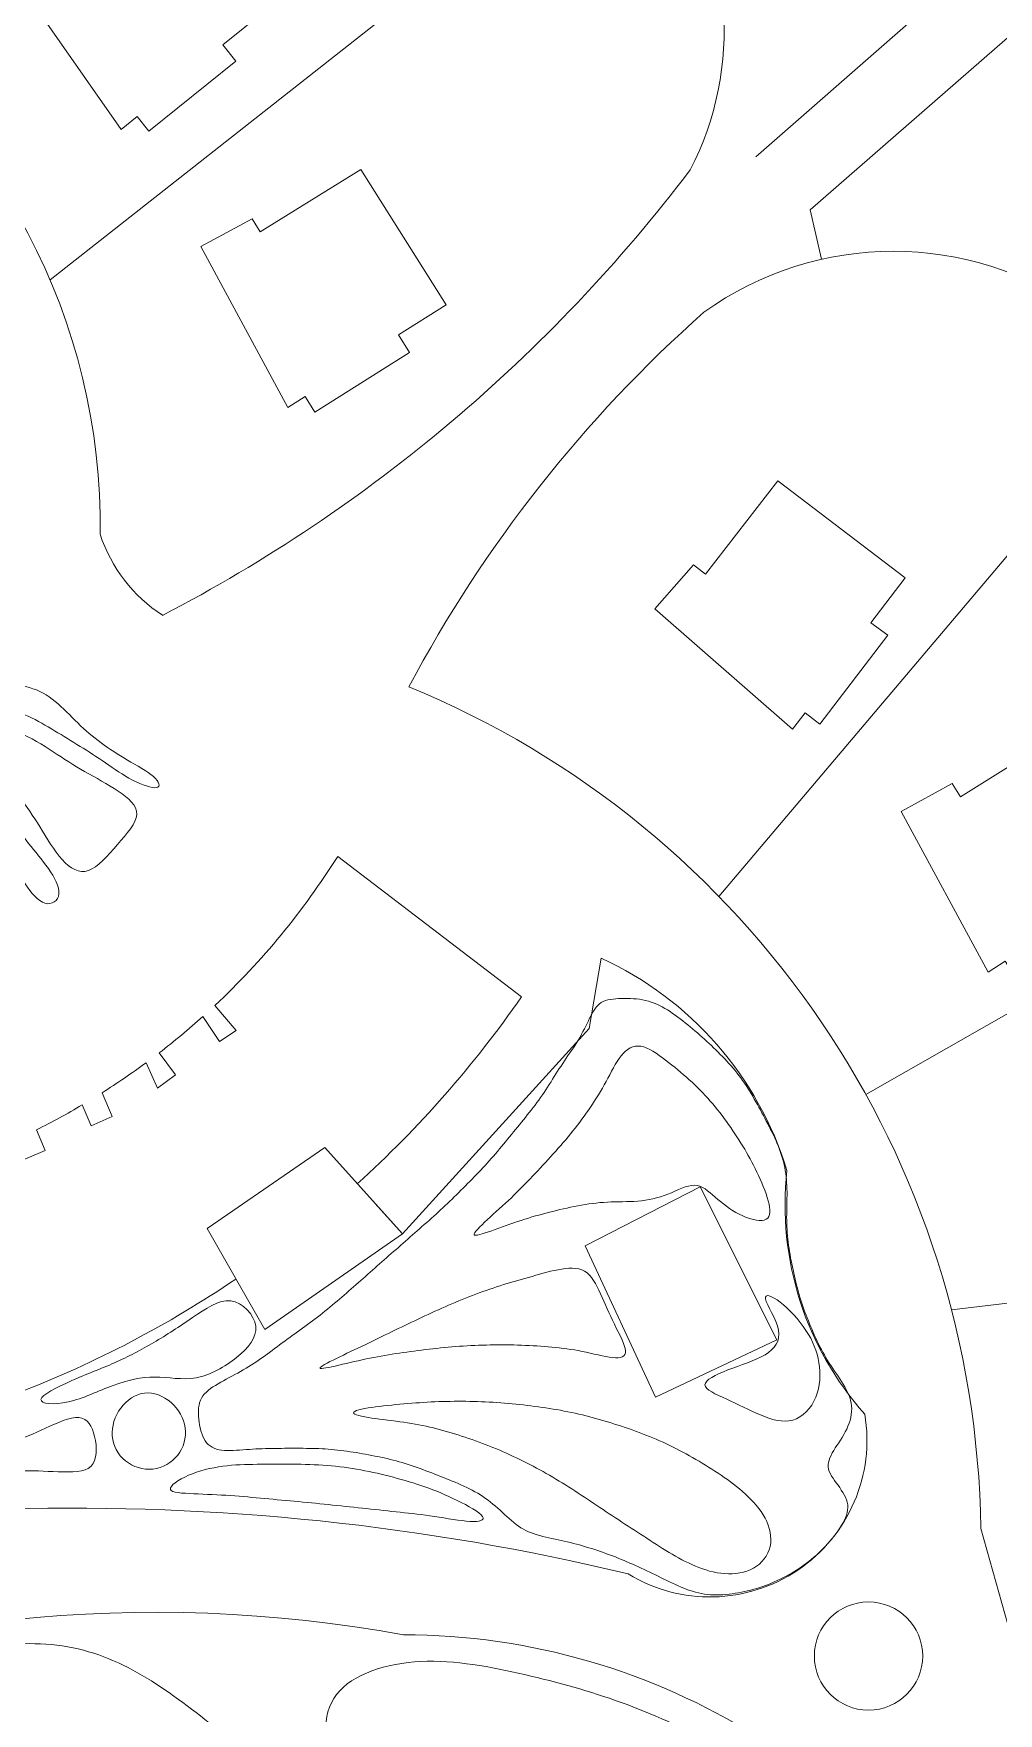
# Model space of a CAD drawing. Header units: inches. Extents: x 36 to 80.1, y 17.3 to 55.9.
# Drawn here: x 57.08 to 65.33, y 30.96 to 45.33 of the extents above; entities that cross this region are included whole.
import ezdxf

# ---------------------------------------------------------------- set-up
doc = ezdxf.new("R2010")
doc.units = ezdxf.units.IN
for name, color, linetype, lineweight in [('01_ORIGINAL_CAD', 7, 'CONTINUOUS', 20), ('02_APPROVED_PDF_OUTLINES', 7, 'CONTINUOUS', 15), ('03_ADDED_AREAS_SAME_COMPOSITION', 7, 'CONTINUOUS', 15), ('04_APPROVED_PERIMETER', 7, 'CONTINUOUS', 15)]:
    doc.layers.add(name, color=color, linetype=linetype, lineweight=lineweight)

msp = doc.modelspace()

# ---------------------------------------------------------------- linework, layer by layer
at = {"layer": '01_ORIGINAL_CAD'}
for points in [[(63.257, 44.272), (68.329, 48.719), (68.329, 49.231), (68.73, 49.6), (69.33, 49.6), (71.442, 51.512), (71.442, 50.696), (69.711, 49.177), (69.725, 48.651), (69.304, 48.218), (68.761, 48.218), (63.72, 43.82), (63.817, 43.397)], [(62.206, 47.145), (57.223, 43.22)], [(66.604, 42.276), (62.941, 37.945)], [(69.006, 38.995), (64.196, 36.253)], [(58.528, 36.918), (58.67, 36.704), (58.814, 36.799), (58.632, 37.014)], [(58.043, 36.524), (58.141, 36.305), (58.295, 36.419), (58.155, 36.608)], [(57.496, 36.162), (57.572, 35.985), (57.754, 36.063), (57.668, 36.267)], [(56.812, 35.811), (56.853, 35.634), (57.179, 35.773), (57.105, 35.949)], [(58.564, 35.106), (59.058, 34.241), (60.235, 35.059), (59.57, 35.799), (58.564, 35.106)], [(70.407, 35.063), (64.93, 34.409)], [(65.18, 32.538), (65.591, 31.078)]]:
    msp.add_lwpolyline(points, dxfattribs=at)
for points in [[(57.426, 45.973), (58.218, 46.601), (59.075, 45.534), (58.699, 45.232), (58.811, 45.092), (58.066, 44.493), (57.966, 44.618), (57.83, 44.508), (56.934, 45.791), (57.343, 46.076)], [(59.019, 43.63), (59.878, 44.165), (60.608, 43.006), (60.2, 42.749), (60.296, 42.598), (59.487, 42.088), (59.402, 42.222), (59.254, 42.129), (58.511, 43.505), (58.949, 43.742)], [(62.827, 40.702), (63.445, 41.502), (64.534, 40.672), (64.241, 40.288), (64.384, 40.18), (63.804, 39.42), (63.677, 39.516), (63.571, 39.377), (62.394, 40.407), (62.722, 40.782)], [(65.006, 38.799), (65.865, 39.334), (66.595, 38.175), (66.187, 37.918), (66.283, 37.767), (65.474, 37.257), (65.389, 37.391), (65.242, 37.298), (64.498, 38.674), (64.936, 38.911)], [(61.796, 34.957), (62.78, 35.461), (63.435, 34.152), (62.399, 33.663)]]:
    msp.add_lwpolyline(points, close=True, dxfattribs=at)
for points in [[(50.14, 46.014, -0.546754), (57.65, 41.045, 0.171391), (58.184, 40.351, 0.171391)], [(60.29, 39.74, -0.089338), (62.813, 42.944, -0.322066), (66.051, 42.944, -0.030946), (69.111, 38.833, -0.044664), (70.78, 33.554, -0.301674), (68.967, 31.144, -0.082145), (65.591, 31.078)], [(60.29, 39.74, -0.300089), (65.18, 32.538)], [(59.849, 35.488, 0.057164), (61.253, 37.088), (59.681, 38.289, -0.064319), (58.632, 37.014, -0.064319)], [(59.998, 35.322), (60.235, 35.059), (61.831, 36.816), (61.933, 37.418, -0.214593), (63.522, 35.602, 0.212382), (64.188, 33.517, -0.642649), (62.166, 32.15, 0.132984), (51.615, 31.858, -0.471407), (50.913, 32.245)], [(58.528, 36.918, -0.018836), (58.155, 36.608, -0.018836)], [(58.043, 36.524, -0.017658), (57.668, 36.267, -0.017658)], [(57.496, 36.162, -0.017305), (57.105, 35.949, -0.017305)], [(56.959, 33.703, 0.056142), (58.811, 34.673)], [(53.65, 30.945, -0.14301), (60.243, 31.63, -0.286424), (65.36, 28.431), (66.481, 23.89, -0.272091), (64.9, 18.954), (63.661, 17.533)]]:
    msp.add_lwpolyline(points, format="xyb", dxfattribs=at)
msp.add_circle((64.22, 31.448), 0.463, dxfattribs=at)
for centre, radius, start, end in [((60.387, 45.356), 2.599, 332.6099, 36.0186), ((51.961, 52.291), 13.465, 297.5281, 322.8549)]:
    msp.add_arc(centre, radius, start, end, dxfattribs=at)
at = {"layer": '02_APPROVED_PDF_OUTLINES'}
for points, knots in [([(56.573, 39.774), (56.626, 39.801), (56.698, 39.787), (56.782, 39.776), (56.866, 39.765), (56.961, 39.757), (57.045, 39.733), (57.128, 39.709), (57.2, 39.669), (57.266, 39.615), (57.333, 39.561), (57.394, 39.492), (57.458, 39.43), (57.523, 39.367), (57.589, 39.311), (57.659, 39.259), (57.728, 39.208), (57.801, 39.16), (57.883, 39.113), (57.964, 39.065), (58.054, 39.017), (58.106, 38.972), (58.157, 38.927), (58.17, 38.884), (58.133, 38.877), (58.096, 38.871), (58.009, 38.9), (57.927, 38.942), (57.845, 38.984), (57.769, 39.038), (57.696, 39.089), (57.622, 39.139), (57.551, 39.185), (57.479, 39.23), (57.407, 39.275), (57.334, 39.32), (57.261, 39.363), (57.188, 39.407), (57.115, 39.451), (57.034, 39.487), (56.954, 39.523), (56.865, 39.552), (56.775, 39.559), (56.685, 39.566), (56.592, 39.552), (56.544, 39.505), (56.495, 39.459), (56.49, 39.379), (56.51, 39.298), (56.53, 39.216), (56.575, 39.133), (56.619, 39.054), (56.663, 38.975), (56.707, 38.902), (56.751, 38.829), (56.796, 38.756), (56.842, 38.684), (56.889, 38.612), (56.936, 38.541), (56.984, 38.47), (57.038, 38.4), (57.093, 38.33), (57.154, 38.26), (57.207, 38.185), (57.26, 38.109), (57.304, 38.028), (57.298, 37.968), (57.292, 37.909), (57.236, 37.871), (57.178, 37.888), (57.12, 37.905), (57.06, 37.976), (57.009, 38.053), (56.958, 38.129), (56.916, 38.21), (56.873, 38.287), (56.83, 38.364), (56.786, 38.436), (56.742, 38.509), (56.698, 38.582), (56.655, 38.655), (56.611, 38.729), (56.567, 38.803), (56.524, 38.877), (56.476, 38.953), (56.428, 39.028), (56.375, 39.104), (56.342, 39.177), (56.309, 39.25), (56.296, 39.319), (56.317, 39.391), (56.339, 39.463), (56.395, 39.537), (56.441, 39.607), (56.486, 39.678), (56.52, 39.746), (56.573, 39.774)], [0, 0, 0, 0, 0.03125, 0.03125, 0.03125, 0.0625, 0.0625, 0.0625, 0.09375, 0.09375, 0.09375, 0.125, 0.125, 0.125, 0.15625, 0.15625, 0.15625, 0.1875, 0.1875, 0.1875, 0.21875, 0.21875, 0.21875, 0.25, 0.25, 0.25, 0.28125, 0.28125, 0.28125, 0.3125, 0.3125, 0.3125, 0.34375, 0.34375, 0.34375, 0.375, 0.375, 0.375, 0.40625, 0.40625, 0.40625, 0.4375, 0.4375, 0.4375, 0.46875, 0.46875, 0.46875, 0.5, 0.5, 0.5, 0.53125, 0.53125, 0.53125, 0.5625, 0.5625, 0.5625, 0.59375, 0.59375, 0.59375, 0.625, 0.625, 0.625, 0.65625, 0.65625, 0.65625, 0.6875, 0.6875, 0.6875, 0.71875, 0.71875, 0.71875, 0.75, 0.75, 0.75, 0.78125, 0.78125, 0.78125, 0.8125, 0.8125, 0.8125, 0.84375, 0.84375, 0.84375, 0.875, 0.875, 0.875, 0.90625, 0.90625, 0.90625, 0.9375, 0.9375, 0.9375, 0.96875, 0.96875, 0.96875, 1, 1, 1, 1]), ([(56.714, 39.345), (56.746, 39.394), (56.852, 39.384), (56.955, 39.346), (57.058, 39.308), (57.158, 39.242), (57.249, 39.183), (57.34, 39.123), (57.424, 39.069), (57.517, 39.015), (57.611, 38.961), (57.716, 38.906), (57.805, 38.847), (57.894, 38.787), (57.967, 38.724), (57.964, 38.648), (57.96, 38.572), (57.879, 38.484), (57.797, 38.39), (57.714, 38.296), (57.63, 38.195), (57.549, 38.167), (57.469, 38.14), (57.393, 38.185), (57.324, 38.261), (57.256, 38.338), (57.195, 38.445), (57.136, 38.54), (57.077, 38.635), (57.019, 38.717), (56.958, 38.804), (56.898, 38.892), (56.835, 38.986), (56.781, 39.087), (56.728, 39.188), (56.683, 39.296), (56.714, 39.345)], [0, 0, 0, 0, 0.083333, 0.083333, 0.083333, 0.166667, 0.166667, 0.166667, 0.25, 0.25, 0.25, 0.333333, 0.333333, 0.333333, 0.416667, 0.416667, 0.416667, 0.5, 0.5, 0.5, 0.583333, 0.583333, 0.583333, 0.666667, 0.666667, 0.666667, 0.75, 0.75, 0.75, 0.833333, 0.833333, 0.833333, 0.916667, 0.916667, 0.916667, 1, 1, 1, 1]), ([(60.847, 35.052), (60.842, 35.068), (60.897, 35.122), (60.961, 35.181), (61.026, 35.241), (61.1, 35.307), (61.166, 35.369), (61.232, 35.432), (61.289, 35.491), (61.348, 35.553), (61.406, 35.614), (61.465, 35.678), (61.524, 35.743), (61.582, 35.807), (61.639, 35.873), (61.692, 35.94), (61.745, 36.007), (61.795, 36.074), (61.843, 36.144), (61.89, 36.213), (61.934, 36.284), (61.976, 36.362), (62.018, 36.44), (62.057, 36.524), (62.105, 36.583), (62.152, 36.642), (62.209, 36.675), (62.274, 36.664), (62.339, 36.654), (62.413, 36.601), (62.484, 36.546), (62.555, 36.492), (62.623, 36.436), (62.687, 36.378), (62.751, 36.32), (62.81, 36.26), (62.867, 36.196), (62.923, 36.131), (62.975, 36.063), (63.024, 35.994), (63.073, 35.925), (63.119, 35.855), (63.161, 35.783), (63.203, 35.712), (63.241, 35.639), (63.279, 35.558), (63.317, 35.476), (63.354, 35.386), (63.369, 35.315), (63.384, 35.244), (63.377, 35.192), (63.329, 35.177), (63.281, 35.163), (63.193, 35.188), (63.114, 35.227), (63.036, 35.267), (62.968, 35.323), (62.908, 35.374), (62.849, 35.426), (62.797, 35.475), (62.732, 35.476), (62.666, 35.477), (62.586, 35.431), (62.503, 35.399), (62.42, 35.367), (62.334, 35.348), (62.247, 35.34), (62.16, 35.333), (62.073, 35.336), (61.987, 35.331), (61.901, 35.327), (61.817, 35.315), (61.734, 35.299), (61.652, 35.284), (61.571, 35.265), (61.491, 35.244), (61.412, 35.224), (61.334, 35.203), (61.25, 35.175), (61.166, 35.148), (61.076, 35.114), (60.998, 35.086), (60.92, 35.059), (60.853, 35.037), (60.847, 35.052)], [0, 0, 0, 0, 0.035714, 0.035714, 0.035714, 0.071429, 0.071429, 0.071429, 0.107143, 0.107143, 0.107143, 0.142857, 0.142857, 0.142857, 0.178571, 0.178571, 0.178571, 0.214286, 0.214286, 0.214286, 0.25, 0.25, 0.25, 0.285714, 0.285714, 0.285714, 0.321429, 0.321429, 0.321429, 0.357143, 0.357143, 0.357143, 0.392857, 0.392857, 0.392857, 0.428571, 0.428571, 0.428571, 0.464286, 0.464286, 0.464286, 0.5, 0.5, 0.5, 0.535714, 0.535714, 0.535714, 0.571429, 0.571429, 0.571429, 0.607143, 0.607143, 0.607143, 0.642857, 0.642857, 0.642857, 0.678571, 0.678571, 0.678571, 0.714286, 0.714286, 0.714286, 0.75, 0.75, 0.75, 0.785714, 0.785714, 0.785714, 0.821429, 0.821429, 0.821429, 0.857143, 0.857143, 0.857143, 0.892857, 0.892857, 0.892857, 0.928571, 0.928571, 0.928571, 0.964286, 0.964286, 0.964286, 1, 1, 1, 1]), ([(59.53, 33.911), (59.526, 33.921), (59.593, 33.956), (59.67, 33.994), (59.747, 34.032), (59.835, 34.073), (59.915, 34.111), (59.995, 34.15), (60.068, 34.186), (60.142, 34.222), (60.217, 34.258), (60.293, 34.294), (60.369, 34.33), (60.446, 34.366), (60.522, 34.402), (60.6, 34.436), (60.677, 34.47), (60.754, 34.502), (60.833, 34.533), (60.911, 34.563), (60.991, 34.59), (61.07, 34.616), (61.15, 34.641), (61.229, 34.663), (61.312, 34.687), (61.395, 34.711), (61.481, 34.737), (61.565, 34.753), (61.649, 34.769), (61.731, 34.775), (61.792, 34.741), (61.852, 34.706), (61.891, 34.63), (61.929, 34.547), (61.967, 34.465), (62.004, 34.375), (62.047, 34.287), (62.09, 34.198), (62.139, 34.11), (62.142, 34.059), (62.145, 34.008), (62.102, 33.994), (62.031, 34.001), (61.961, 34.008), (61.863, 34.036), (61.772, 34.054), (61.682, 34.073), (61.597, 34.082), (61.512, 34.09), (61.427, 34.098), (61.341, 34.104), (61.253, 34.107), (61.165, 34.11), (61.075, 34.111), (60.986, 34.109), (60.897, 34.108), (60.809, 34.104), (60.722, 34.098), (60.635, 34.092), (60.549, 34.083), (60.463, 34.073), (60.377, 34.063), (60.292, 34.052), (60.209, 34.04), (60.126, 34.027), (60.045, 34.014), (59.957, 33.996), (59.869, 33.978), (59.775, 33.956), (59.691, 33.936), (59.607, 33.917), (59.533, 33.901), (59.53, 33.911)], [0, 0, 0, 0, 0.041667, 0.041667, 0.041667, 0.083333, 0.083333, 0.083333, 0.125, 0.125, 0.125, 0.166667, 0.166667, 0.166667, 0.208333, 0.208333, 0.208333, 0.25, 0.25, 0.25, 0.291667, 0.291667, 0.291667, 0.333333, 0.333333, 0.333333, 0.375, 0.375, 0.375, 0.416667, 0.416667, 0.416667, 0.458333, 0.458333, 0.458333, 0.5, 0.5, 0.5, 0.541667, 0.541667, 0.541667, 0.583333, 0.583333, 0.583333, 0.625, 0.625, 0.625, 0.666667, 0.666667, 0.666667, 0.708333, 0.708333, 0.708333, 0.75, 0.75, 0.75, 0.791667, 0.791667, 0.791667, 0.833333, 0.833333, 0.833333, 0.875, 0.875, 0.875, 0.916667, 0.916667, 0.916667, 0.958333, 0.958333, 0.958333, 1, 1, 1, 1]), ([(57.144, 33.643), (57.15, 33.681), (57.276, 33.746), (57.403, 33.802), (57.529, 33.858), (57.656, 33.905), (57.773, 33.957), (57.891, 34.009), (58, 34.066), (58.109, 34.13), (58.219, 34.195), (58.329, 34.267), (58.44, 34.343), (58.551, 34.419), (58.663, 34.499), (58.767, 34.486), (58.871, 34.473), (58.968, 34.367), (58.98, 34.269), (58.991, 34.172), (58.917, 34.082), (58.817, 34.002), (58.717, 33.922), (58.591, 33.851), (58.47, 33.829), (58.349, 33.807), (58.234, 33.834), (58.118, 33.834), (58.003, 33.835), (57.887, 33.809), (57.762, 33.763), (57.637, 33.717), (57.503, 33.65), (57.378, 33.622), (57.254, 33.594), (57.138, 33.605), (57.144, 33.643)], [0, 0, 0, 0, 0.083333, 0.083333, 0.083333, 0.166667, 0.166667, 0.166667, 0.25, 0.25, 0.25, 0.333333, 0.333333, 0.333333, 0.416667, 0.416667, 0.416667, 0.5, 0.5, 0.5, 0.583333, 0.583333, 0.583333, 0.666667, 0.666667, 0.666667, 0.75, 0.75, 0.75, 0.833333, 0.833333, 0.833333, 0.916667, 0.916667, 0.916667, 1, 1, 1, 1]), ([(62.821, 33.768), (62.821, 33.809), (62.911, 33.855), (63.018, 33.896), (63.125, 33.937), (63.249, 33.974), (63.335, 34.025), (63.42, 34.077), (63.468, 34.143), (63.45, 34.237), (63.432, 34.331), (63.349, 34.453), (63.339, 34.503), (63.329, 34.553), (63.391, 34.532), (63.465, 34.475), (63.539, 34.418), (63.625, 34.325), (63.685, 34.234), (63.745, 34.143), (63.779, 34.055), (63.795, 33.958), (63.81, 33.861), (63.808, 33.754), (63.769, 33.662), (63.731, 33.569), (63.656, 33.49), (63.572, 33.466), (63.487, 33.441), (63.392, 33.471), (63.295, 33.511), (63.199, 33.551), (63.102, 33.601), (63.007, 33.645), (62.913, 33.689), (62.822, 33.726), (62.821, 33.768)], [0, 0, 0, 0, 0.083333, 0.083333, 0.083333, 0.166667, 0.166667, 0.166667, 0.25, 0.25, 0.25, 0.333333, 0.333333, 0.333333, 0.416667, 0.416667, 0.416667, 0.5, 0.5, 0.5, 0.583333, 0.583333, 0.583333, 0.666667, 0.666667, 0.666667, 0.75, 0.75, 0.75, 0.833333, 0.833333, 0.833333, 0.916667, 0.916667, 0.916667, 1, 1, 1, 1]), ([(58.029, 33.698), (57.951, 33.689), (57.877, 33.638), (57.826, 33.569), (57.775, 33.5), (57.747, 33.413), (57.754, 33.331), (57.76, 33.249), (57.802, 33.171), (57.866, 33.118), (57.931, 33.066), (58.018, 33.039), (58.101, 33.048), (58.184, 33.056), (58.262, 33.101), (58.313, 33.167), (58.365, 33.232), (58.388, 33.317), (58.377, 33.4), (58.366, 33.482), (58.32, 33.56), (58.256, 33.616), (58.191, 33.673), (58.108, 33.707), (58.029, 33.698)], [0, 0, 0, 0, 0.125, 0.125, 0.125, 0.25, 0.25, 0.25, 0.375, 0.375, 0.375, 0.5, 0.5, 0.5, 0.625, 0.625, 0.625, 0.75, 0.75, 0.75, 0.875, 0.875, 0.875, 1, 1, 1, 1]), ([(59.816, 33.529), (59.816, 33.545), (59.887, 33.562), (59.972, 33.575), (60.057, 33.588), (60.156, 33.597), (60.248, 33.605), (60.34, 33.612), (60.425, 33.619), (60.512, 33.623), (60.599, 33.627), (60.688, 33.628), (60.777, 33.627), (60.866, 33.626), (60.955, 33.623), (61.042, 33.617), (61.13, 33.611), (61.216, 33.602), (61.301, 33.592), (61.387, 33.582), (61.472, 33.57), (61.556, 33.556), (61.64, 33.541), (61.723, 33.523), (61.805, 33.503), (61.887, 33.482), (61.968, 33.459), (62.049, 33.433), (62.129, 33.408), (62.209, 33.381), (62.288, 33.35), (62.366, 33.32), (62.444, 33.287), (62.52, 33.25), (62.596, 33.213), (62.67, 33.172), (62.744, 33.13), (62.817, 33.087), (62.889, 33.043), (62.96, 32.994), (63.032, 32.946), (63.101, 32.894), (63.167, 32.834), (63.232, 32.773), (63.294, 32.706), (63.335, 32.628), (63.375, 32.551), (63.395, 32.463), (63.379, 32.386), (63.362, 32.308), (63.308, 32.24), (63.237, 32.2), (63.165, 32.159), (63.075, 32.146), (62.989, 32.153), (62.902, 32.159), (62.819, 32.185), (62.74, 32.218), (62.661, 32.251), (62.586, 32.291), (62.514, 32.335), (62.441, 32.378), (62.37, 32.426), (62.298, 32.473), (62.227, 32.519), (62.155, 32.565), (62.084, 32.612), (62.012, 32.659), (61.941, 32.706), (61.87, 32.754), (61.799, 32.801), (61.728, 32.849), (61.656, 32.895), (61.584, 32.94), (61.511, 32.984), (61.437, 33.026), (61.363, 33.067), (61.288, 33.106), (61.211, 33.143), (61.135, 33.179), (61.058, 33.213), (60.979, 33.244), (60.901, 33.276), (60.821, 33.304), (60.741, 33.33), (60.661, 33.356), (60.58, 33.38), (60.499, 33.399), (60.418, 33.419), (60.336, 33.435), (60.246, 33.448), (60.156, 33.461), (60.057, 33.472), (59.972, 33.484), (59.887, 33.497), (59.816, 33.513), (59.816, 33.529)], [0, 0, 0, 0, 0.03125, 0.03125, 0.03125, 0.0625, 0.0625, 0.0625, 0.09375, 0.09375, 0.09375, 0.125, 0.125, 0.125, 0.15625, 0.15625, 0.15625, 0.1875, 0.1875, 0.1875, 0.21875, 0.21875, 0.21875, 0.25, 0.25, 0.25, 0.28125, 0.28125, 0.28125, 0.3125, 0.3125, 0.3125, 0.34375, 0.34375, 0.34375, 0.375, 0.375, 0.375, 0.40625, 0.40625, 0.40625, 0.4375, 0.4375, 0.4375, 0.46875, 0.46875, 0.46875, 0.5, 0.5, 0.5, 0.53125, 0.53125, 0.53125, 0.5625, 0.5625, 0.5625, 0.59375, 0.59375, 0.59375, 0.625, 0.625, 0.625, 0.65625, 0.65625, 0.65625, 0.6875, 0.6875, 0.6875, 0.71875, 0.71875, 0.71875, 0.75, 0.75, 0.75, 0.78125, 0.78125, 0.78125, 0.8125, 0.8125, 0.8125, 0.84375, 0.84375, 0.84375, 0.875, 0.875, 0.875, 0.90625, 0.90625, 0.90625, 0.9375, 0.9375, 0.9375, 0.96875, 0.96875, 0.96875, 1, 1, 1, 1]), ([(56.076, 32.999), (56.076, 33.014), (56.18, 33.049), (56.286, 33.084), (56.393, 33.119), (56.502, 33.154), (56.604, 33.185), (56.706, 33.216), (56.802, 33.243), (56.895, 33.277), (56.989, 33.31), (57.081, 33.35), (57.182, 33.396), (57.283, 33.442), (57.393, 33.495), (57.468, 33.488), (57.543, 33.481), (57.582, 33.414), (57.603, 33.325), (57.624, 33.236), (57.626, 33.125), (57.572, 33.071), (57.517, 33.017), (57.406, 33.02), (57.292, 33.025), (57.179, 33.029), (57.063, 33.034), (56.954, 33.034), (56.846, 33.034), (56.745, 33.029), (56.635, 33.022), (56.525, 33.015), (56.407, 33.006), (56.294, 32.998), (56.182, 32.99), (56.077, 32.985), (56.076, 32.999)], [0, 0, 0, 0, 0.083333, 0.083333, 0.083333, 0.166667, 0.166667, 0.166667, 0.25, 0.25, 0.25, 0.333333, 0.333333, 0.333333, 0.416667, 0.416667, 0.416667, 0.5, 0.5, 0.5, 0.583333, 0.583333, 0.583333, 0.666667, 0.666667, 0.666667, 0.75, 0.75, 0.75, 0.833333, 0.833333, 0.833333, 0.916667, 0.916667, 0.916667, 1, 1, 1, 1]), ([(58.251, 32.874), (58.242, 32.903), (58.316, 32.955), (58.406, 32.994), (58.495, 33.033), (58.599, 33.058), (58.699, 33.072), (58.799, 33.085), (58.895, 33.087), (58.993, 33.088), (59.092, 33.089), (59.193, 33.089), (59.293, 33.089), (59.394, 33.088), (59.493, 33.086), (59.591, 33.079), (59.688, 33.071), (59.784, 33.058), (59.878, 33.04), (59.973, 33.023), (60.066, 33.001), (60.157, 32.977), (60.248, 32.953), (60.336, 32.927), (60.426, 32.895), (60.516, 32.864), (60.607, 32.826), (60.702, 32.78), (60.797, 32.733), (60.895, 32.677), (60.919, 32.643), (60.944, 32.609), (60.894, 32.596), (60.812, 32.6), (60.729, 32.605), (60.613, 32.626), (60.508, 32.642), (60.404, 32.658), (60.31, 32.668), (60.216, 32.678), (60.121, 32.688), (60.025, 32.699), (59.928, 32.709), (59.832, 32.72), (59.735, 32.73), (59.638, 32.74), (59.541, 32.75), (59.444, 32.76), (59.347, 32.769), (59.249, 32.778), (59.152, 32.787), (59.056, 32.795), (58.96, 32.804), (58.866, 32.814), (58.764, 32.821), (58.662, 32.827), (58.552, 32.832), (58.451, 32.836), (58.351, 32.841), (58.259, 32.845), (58.251, 32.874)], [0, 0, 0, 0, 0.05, 0.05, 0.05, 0.1, 0.1, 0.1, 0.15, 0.15, 0.15, 0.2, 0.2, 0.2, 0.25, 0.25, 0.25, 0.3, 0.3, 0.3, 0.35, 0.35, 0.35, 0.4, 0.4, 0.4, 0.45, 0.45, 0.45, 0.5, 0.5, 0.5, 0.55, 0.55, 0.55, 0.6, 0.6, 0.6, 0.65, 0.65, 0.65, 0.7, 0.7, 0.7, 0.75, 0.75, 0.75, 0.8, 0.8, 0.8, 0.85, 0.85, 0.85, 0.9, 0.9, 0.9, 0.95, 0.95, 0.95, 1, 1, 1, 1])]:
    msp.add_open_spline(points, degree=3, knots=knots, dxfattribs=at)
at = {"layer": '03_ADDED_AREAS_SAME_COMPOSITION'}
for points, knots in [([(55.84, 30.621), (55.804, 30.855), (55.85, 31.079), (55.999, 31.234), (56.147, 31.389), (56.398, 31.474), (56.655, 31.519), (56.913, 31.564), (57.177, 31.568), (57.418, 31.519), (57.66, 31.469), (57.879, 31.366), (58.088, 31.235), (58.297, 31.104), (58.495, 30.945), (58.693, 30.789), (58.891, 30.632), (59.087, 30.477), (59.281, 30.319), (59.475, 30.161), (59.666, 30), (59.853, 29.835), (60.04, 29.67), (60.224, 29.5), (60.404, 29.327), (60.585, 29.154), (60.762, 28.977), (60.935, 28.797), (61.108, 28.617), (61.278, 28.434), (61.445, 28.247), (61.611, 28.06), (61.774, 27.87), (61.933, 27.678), (62.092, 27.485), (62.247, 27.289), (62.398, 27.09), (62.55, 26.891), (62.698, 26.689), (62.841, 26.485), (62.985, 26.28), (63.125, 26.073), (63.261, 25.863), (63.397, 25.654), (63.53, 25.441), (63.658, 25.227), (63.787, 25.012), (63.911, 24.795), (64.031, 24.576), (64.151, 24.356), (64.266, 24.135), (64.376, 23.912), (64.487, 23.69), (64.594, 23.467), (64.708, 23.241), (64.822, 23.014), (64.942, 22.783), (65.035, 22.538), (65.127, 22.292), (65.191, 22.031), (65.141, 21.82), (65.091, 21.609), (64.926, 21.447), (64.715, 21.404), (64.505, 21.361), (64.248, 21.437), (64.007, 21.54), (63.766, 21.642), (63.54, 21.772), (63.315, 21.889), (63.09, 22.006), (62.866, 22.11), (62.64, 22.214), (62.414, 22.317), (62.186, 22.419), (61.958, 22.521), (61.73, 22.624), (61.502, 22.726), (61.273, 22.827), (61.044, 22.928), (60.814, 23.028), (60.585, 23.126), (60.355, 23.225), (60.125, 23.323), (59.895, 23.42), (59.666, 23.518), (59.437, 23.615), (59.204, 23.706), (58.97, 23.798), (58.732, 23.884), (58.49, 23.969), (58.248, 24.055), (58.002, 24.14), (57.812, 24.276), (57.621, 24.412), (57.487, 24.6), (57.41, 24.824), (57.333, 25.048), (57.313, 25.309), (57.285, 25.564), (57.258, 25.819), (57.223, 26.068), (57.179, 26.314), (57.134, 26.561), (57.081, 26.804), (57.023, 27.047), (56.966, 27.29), (56.905, 27.532), (56.839, 27.774), (56.774, 28.015), (56.704, 28.255), (56.63, 28.494), (56.557, 28.732), (56.48, 28.968), (56.393, 29.202), (56.306, 29.436), (56.208, 29.667), (56.1, 29.905), (55.993, 30.142), (55.876, 30.387), (55.84, 30.621)], [0, 0, 0, 0, 0.025, 0.025, 0.025, 0.05, 0.05, 0.05, 0.075, 0.075, 0.075, 0.1, 0.1, 0.1, 0.125, 0.125, 0.125, 0.15, 0.15, 0.15, 0.175, 0.175, 0.175, 0.2, 0.2, 0.2, 0.225, 0.225, 0.225, 0.25, 0.25, 0.25, 0.275, 0.275, 0.275, 0.3, 0.3, 0.3, 0.325, 0.325, 0.325, 0.35, 0.35, 0.35, 0.375, 0.375, 0.375, 0.4, 0.4, 0.4, 0.425, 0.425, 0.425, 0.45, 0.45, 0.45, 0.475, 0.475, 0.475, 0.5, 0.5, 0.5, 0.525, 0.525, 0.525, 0.55, 0.55, 0.55, 0.575, 0.575, 0.575, 0.6, 0.6, 0.6, 0.625, 0.625, 0.625, 0.65, 0.65, 0.65, 0.675, 0.675, 0.675, 0.7, 0.7, 0.7, 0.725, 0.725, 0.725, 0.75, 0.75, 0.75, 0.775, 0.775, 0.775, 0.8, 0.8, 0.8, 0.825, 0.825, 0.825, 0.85, 0.85, 0.85, 0.875, 0.875, 0.875, 0.9, 0.9, 0.9, 0.925, 0.925, 0.925, 0.95, 0.95, 0.95, 0.975, 0.975, 0.975, 1, 1, 1, 1]), ([(59.719, 30.391), (59.572, 30.625), (59.529, 30.897), (59.647, 31.085), (59.765, 31.272), (60.045, 31.374), (60.337, 31.398), (60.63, 31.421), (60.935, 31.366), (61.225, 31.302), (61.514, 31.237), (61.787, 31.163), (62.055, 31.069), (62.322, 30.974), (62.585, 30.86), (62.836, 30.724), (63.088, 30.588), (63.329, 30.431), (63.557, 30.256), (63.784, 30.082), (63.997, 29.889), (64.196, 29.682), (64.395, 29.475), (64.58, 29.253), (64.739, 29.015), (64.898, 28.778), (65.03, 28.525), (65.13, 28.259), (65.23, 27.992), (65.296, 27.712), (65.362, 27.433), (65.428, 27.153), (65.493, 26.874), (65.56, 26.595), (65.628, 26.317), (65.698, 26.038), (65.765, 25.76), (65.833, 25.483), (65.899, 25.205), (65.97, 24.93), (66.042, 24.655), (66.119, 24.382), (66.197, 24.092), (66.275, 23.803), (66.353, 23.497), (66.325, 23.214), (66.297, 22.93), (66.161, 22.67), (65.96, 22.583), (65.759, 22.497), (65.492, 22.585), (65.298, 22.777), (65.104, 22.968), (64.983, 23.264), (64.865, 23.542), (64.747, 23.82), (64.631, 24.081), (64.504, 24.335), (64.376, 24.589), (64.235, 24.837), (64.091, 25.084), (63.946, 25.331), (63.798, 25.577), (63.645, 25.819), (63.492, 26.062), (63.334, 26.301), (63.171, 26.536), (63.008, 26.772), (62.84, 27.004), (62.667, 27.232), (62.494, 27.46), (62.316, 27.685), (62.133, 27.905), (61.95, 28.126), (61.762, 28.343), (61.571, 28.556), (61.381, 28.77), (61.187, 28.979), (60.986, 29.18), (60.784, 29.38), (60.575, 29.571), (60.345, 29.765), (60.115, 29.959), (59.865, 30.156), (59.719, 30.391)], [0, 0, 0, 0, 0.035714, 0.035714, 0.035714, 0.071429, 0.071429, 0.071429, 0.107143, 0.107143, 0.107143, 0.142857, 0.142857, 0.142857, 0.178571, 0.178571, 0.178571, 0.214286, 0.214286, 0.214286, 0.25, 0.25, 0.25, 0.285714, 0.285714, 0.285714, 0.321429, 0.321429, 0.321429, 0.357143, 0.357143, 0.357143, 0.392857, 0.392857, 0.392857, 0.428571, 0.428571, 0.428571, 0.464286, 0.464286, 0.464286, 0.5, 0.5, 0.5, 0.535714, 0.535714, 0.535714, 0.571429, 0.571429, 0.571429, 0.607143, 0.607143, 0.607143, 0.642857, 0.642857, 0.642857, 0.678571, 0.678571, 0.678571, 0.714286, 0.714286, 0.714286, 0.75, 0.75, 0.75, 0.785714, 0.785714, 0.785714, 0.821429, 0.821429, 0.821429, 0.857143, 0.857143, 0.857143, 0.892857, 0.892857, 0.892857, 0.928571, 0.928571, 0.928571, 0.964286, 0.964286, 0.964286, 1, 1, 1, 1])]:
    msp.add_open_spline(points, degree=3, knots=knots, dxfattribs=at)
at = {"layer": '04_APPROVED_PERIMETER'}
msp.add_open_spline([(62.313, 37.057), (62.379, 37.041), (62.441, 37.012), (62.501, 36.975), (62.56, 36.938), (62.618, 36.893), (62.674, 36.848), (62.73, 36.802), (62.784, 36.755), (62.837, 36.706), (62.889, 36.658), (62.941, 36.608), (62.99, 36.556), (63.039, 36.504), (63.086, 36.451), (63.128, 36.393), (63.17, 36.336), (63.207, 36.275), (63.243, 36.213), (63.278, 36.151), (63.313, 36.088), (63.346, 36.024), (63.379, 35.961), (63.412, 35.897), (63.44, 35.831), (63.467, 35.765), (63.49, 35.697), (63.504, 35.628), (63.517, 35.559), (63.522, 35.488), (63.523, 35.417), (63.523, 35.345), (63.52, 35.273), (63.52, 35.202), (63.521, 35.13), (63.524, 35.059), (63.533, 34.988), (63.541, 34.917), (63.555, 34.847), (63.569, 34.777), (63.584, 34.707), (63.6, 34.637), (63.619, 34.568), (63.638, 34.499), (63.661, 34.432), (63.686, 34.365), (63.712, 34.298), (63.74, 34.232), (63.77, 34.167), (63.8, 34.102), (63.832, 34.038), (63.87, 33.977), (63.908, 33.915), (63.952, 33.856), (63.99, 33.797), (64.028, 33.737), (64.061, 33.676), (64.072, 33.612), (64.083, 33.548), (64.072, 33.48), (64.044, 33.414), (64.017, 33.349), (63.973, 33.286), (63.936, 33.228), (63.899, 33.17), (63.87, 33.118), (63.875, 33.066), (63.88, 33.014), (63.92, 32.962), (63.959, 32.909), (63.997, 32.855), (64.035, 32.8), (64.042, 32.741), (64.049, 32.683), (64.024, 32.622), (63.987, 32.562), (63.951, 32.502), (63.903, 32.443), (63.852, 32.389), (63.801, 32.335), (63.748, 32.286), (63.691, 32.243), (63.634, 32.2), (63.574, 32.162), (63.511, 32.129), (63.448, 32.095), (63.382, 32.066), (63.315, 32.043), (63.248, 32.02), (63.178, 32.002), (63.107, 31.989), (63.037, 31.977), (62.965, 31.969), (62.896, 31.971), (62.826, 31.974), (62.758, 31.987), (62.691, 32.01), (62.625, 32.032), (62.56, 32.063), (62.495, 32.095), (62.431, 32.126), (62.366, 32.158), (62.301, 32.188), (62.236, 32.219), (62.171, 32.248), (62.105, 32.275), (62.039, 32.303), (61.972, 32.327), (61.904, 32.35), (61.836, 32.373), (61.767, 32.394), (61.697, 32.412), (61.627, 32.429), (61.557, 32.444), (61.487, 32.46), (61.418, 32.475), (61.351, 32.491), (61.291, 32.521), (61.231, 32.55), (61.179, 32.594), (61.128, 32.641), (61.076, 32.688), (61.024, 32.738), (60.967, 32.781), (60.91, 32.824), (60.848, 32.86), (60.784, 32.891), (60.719, 32.922), (60.652, 32.948), (60.586, 32.975), (60.519, 33.001), (60.452, 33.027), (60.385, 33.052), (60.318, 33.076), (60.25, 33.099), (60.181, 33.117), (60.113, 33.136), (60.042, 33.151), (59.972, 33.164), (59.902, 33.178), (59.831, 33.19), (59.76, 33.2), (59.689, 33.21), (59.618, 33.217), (59.547, 33.221), (59.476, 33.225), (59.405, 33.225), (59.333, 33.225), (59.262, 33.225), (59.191, 33.225), (59.118, 33.224), (59.045, 33.222), (58.972, 33.22), (58.898, 33.214), (58.824, 33.209), (58.75, 33.201), (58.689, 33.209), (58.628, 33.218), (58.58, 33.242), (58.548, 33.29), (58.516, 33.338), (58.5, 33.408), (58.494, 33.475), (58.487, 33.542), (58.489, 33.605), (58.517, 33.655), (58.545, 33.705), (58.598, 33.742), (58.658, 33.777), (58.719, 33.813), (58.786, 33.846), (58.85, 33.882), (58.914, 33.919), (58.975, 33.958), (59.033, 33.999), (59.092, 34.04), (59.149, 34.083), (59.206, 34.126), (59.264, 34.168), (59.322, 34.21), (59.38, 34.252), (59.437, 34.295), (59.495, 34.337), (59.551, 34.381), (59.607, 34.426), (59.662, 34.471), (59.716, 34.518), (59.771, 34.565), (59.824, 34.613), (59.878, 34.66), (59.931, 34.708), (59.985, 34.755), (60.038, 34.803), (60.092, 34.85), (60.146, 34.897), (60.2, 34.944), (60.254, 34.992), (60.308, 35.039), (60.361, 35.086), (60.415, 35.133), (60.469, 35.18), (60.522, 35.229), (60.575, 35.277), (60.627, 35.326), (60.678, 35.376), (60.729, 35.426), (60.78, 35.477), (60.83, 35.528), (60.88, 35.579), (60.929, 35.631), (60.977, 35.684), (61.024, 35.738), (61.071, 35.792), (61.116, 35.848), (61.162, 35.903), (61.207, 35.959), (61.252, 36.014), (61.297, 36.07), (61.342, 36.125), (61.385, 36.183), (61.427, 36.24), (61.467, 36.299), (61.505, 36.359), (61.543, 36.42), (61.58, 36.481), (61.62, 36.54), (61.659, 36.6), (61.703, 36.658), (61.74, 36.72), (61.776, 36.782), (61.807, 36.847), (61.835, 36.905), (61.864, 36.962), (61.891, 37.011), (61.935, 37.038), (61.979, 37.066), (62.041, 37.071), (62.108, 37.073), (62.174, 37.074), (62.246, 37.073), (62.313, 37.057)], degree=3, knots=[0, 0, 0, 0, 0.0125, 0.0125, 0.0125, 0.025, 0.025, 0.025, 0.0375, 0.0375, 0.0375, 0.05, 0.05, 0.05, 0.0625, 0.0625, 0.0625, 0.075, 0.075, 0.075, 0.0875, 0.0875, 0.0875, 0.1, 0.1, 0.1, 0.1125, 0.1125, 0.1125, 0.125, 0.125, 0.125, 0.1375, 0.1375, 0.1375, 0.15, 0.15, 0.15, 0.1625, 0.1625, 0.1625, 0.175, 0.175, 0.175, 0.1875, 0.1875, 0.1875, 0.2, 0.2, 0.2, 0.2125, 0.2125, 0.2125, 0.225, 0.225, 0.225, 0.2375, 0.2375, 0.2375, 0.25, 0.25, 0.25, 0.2625, 0.2625, 0.2625, 0.275, 0.275, 0.275, 0.2875, 0.2875, 0.2875, 0.3, 0.3, 0.3, 0.3125, 0.3125, 0.3125, 0.325, 0.325, 0.325, 0.3375, 0.3375, 0.3375, 0.35, 0.35, 0.35, 0.3625, 0.3625, 0.3625, 0.375, 0.375, 0.375, 0.3875, 0.3875, 0.3875, 0.4, 0.4, 0.4, 0.4125, 0.4125, 0.4125, 0.425, 0.425, 0.425, 0.4375, 0.4375, 0.4375, 0.45, 0.45, 0.45, 0.4625, 0.4625, 0.4625, 0.475, 0.475, 0.475, 0.4875, 0.4875, 0.4875, 0.5, 0.5, 0.5, 0.5125, 0.5125, 0.5125, 0.525, 0.525, 0.525, 0.5375, 0.5375, 0.5375, 0.55, 0.55, 0.55, 0.5625, 0.5625, 0.5625, 0.575, 0.575, 0.575, 0.5875, 0.5875, 0.5875, 0.6, 0.6, 0.6, 0.6125, 0.6125, 0.6125, 0.625, 0.625, 0.625, 0.6375, 0.6375, 0.6375, 0.65, 0.65, 0.65, 0.6625, 0.6625, 0.6625, 0.675, 0.675, 0.675, 0.6875, 0.6875, 0.6875, 0.7, 0.7, 0.7, 0.7125, 0.7125, 0.7125, 0.725, 0.725, 0.725, 0.7375, 0.7375, 0.7375, 0.75, 0.75, 0.75, 0.7625, 0.7625, 0.7625, 0.775, 0.775, 0.775, 0.7875, 0.7875, 0.7875, 0.8, 0.8, 0.8, 0.8125, 0.8125, 0.8125, 0.825, 0.825, 0.825, 0.8375, 0.8375, 0.8375, 0.85, 0.85, 0.85, 0.8625, 0.8625, 0.8625, 0.875, 0.875, 0.875, 0.8875, 0.8875, 0.8875, 0.9, 0.9, 0.9, 0.9125, 0.9125, 0.9125, 0.925, 0.925, 0.925, 0.9375, 0.9375, 0.9375, 0.95, 0.95, 0.95, 0.9625, 0.9625, 0.9625, 0.975, 0.975, 0.975, 0.9875, 0.9875, 0.9875, 1, 1, 1, 1], dxfattribs=at)

doc.saveas('drawing.dxf')
